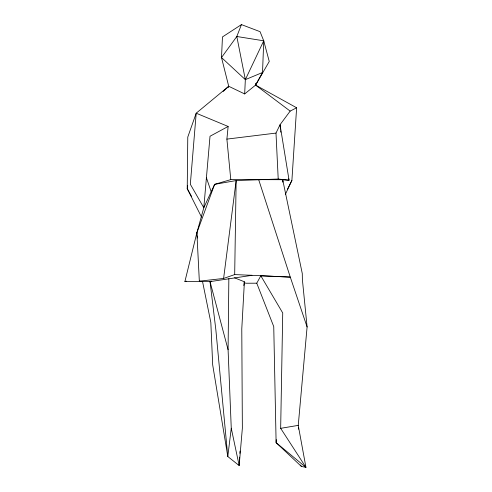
<?xml version="1.0" encoding="UTF-8"?>
<svg xmlns="http://www.w3.org/2000/svg" width="492" height="492" viewBox="0 0 492 492"><rect width="100%" height="100%" fill="white"/><g stroke="black" fill="none" stroke-linecap="round" stroke-linejoin="round"><path stroke-width="0.74" d="M234.524 277.808L244.401 281.787L241.781 328.92L242.359 428.2L239.161 465.567L227.796 456.527L231.258 428.218L228.085 349.732L228.848 278.589M288.656 178.787L289.068 180.22L282.691 179.703L230.785 179.617L214.623 184.352L203.811 207.735L196.88 232.747L199.34 281.178L223.608 278.447L234.684 274.579L236.148 180.558L278.214 179.039L289.068 180.22L280.04 124.716L290.169 111.106L296.627 107.773L291.897 180.423L285.415 194.303M276.252 439.608L276.117 442.671L305.956 467.4L280.668 428.329L282.728 312.98L260.809 275.797L256.762 283.195L273.749 326.608L276.117 442.671L301.313 466.373L305.956 467.4L298.244 425.377L307.1 326.965L302.377 279.474L302.279 273.54L282.691 179.703L282.808 181.985L282.691 179.703M201.579 217.181L187.231 188.657L187.778 137.071L196.197 113.197L228.718 86.278L244.665 93.935L255.594 85.098L262.531 72.496L263.73 40.805L260.059 31.672L241.443 24.6L222.464 36.931L221.505 57.546L228.718 86.278L228.116 87.656M244.665 93.935L245.342 79.642L236.812 36.5L241.443 24.6M239.641 457.166L239.161 465.567L231.258 428.218M239.856 453.347L239.985 451.053M228.14 126.462L196.197 113.197L190.33 184.291L203.811 207.735L210.016 136.253L228.14 126.462L226.892 139.113L230.785 179.617M223.608 278.447L236.148 180.558L214.623 184.352L196.88 232.747L184.9 281.541L210.023 281.627L251.959 275.323L290.286 277.107L307.1 326.965M187.71 185.638L187.231 188.657L191.695 196.64M243.786 285.545L244.401 281.787M296.627 107.773L255.594 85.098L255.852 83.591L255.594 85.098L290.169 111.106M263.454 42.306L263.73 40.805L236.812 36.5L221.505 57.546L245.342 79.642L262.531 72.496M245.342 79.642L263.73 40.805L269.253 61.469L255.594 85.098M278.214 179.039L275.994 133.08L280.04 124.716L280.508 129.224M287.414 189.303L291.897 180.423M223.128 91.506L228.718 86.278M199.34 281.178L202.519 281.442L210.828 322.432L212.685 364.861L227.796 456.527L215.847 329.763L210.023 281.627L211.474 281.16M184.9 281.541L186.351 281.123M280.668 428.329L298.244 425.377M226.892 139.113L275.994 133.08M248.983 275.348L251.959 275.323L234.684 274.579M256.762 283.195L246.228 283.232L243.995 282.783M260.809 275.797L290.286 277.107L258.675 179.635M300.63 465.026L301.313 466.373M206.474 177.926L211.412 192.36M210.023 281.627L228.085 349.732M196.88 232.747L197.052 234.266M197.23 235.785L197.495 238.073M280.661 130.724L280.815 132.225M298.41 427.653L298.527 429.172"/></g></svg>
